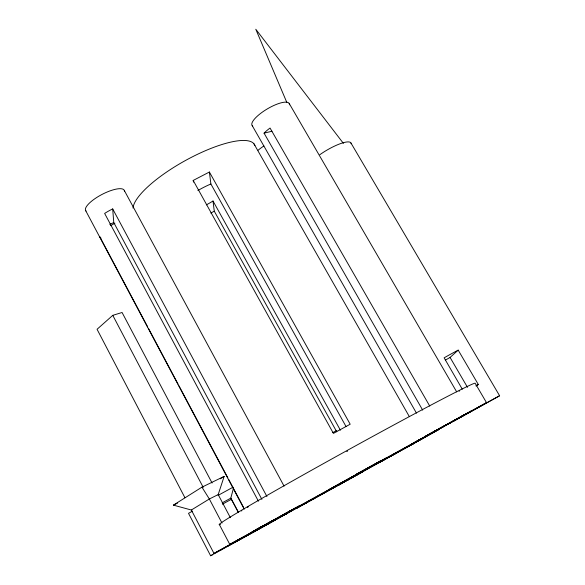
<?xml version="1.0" encoding="UTF-8"?>
<svg xmlns="http://www.w3.org/2000/svg" width="585" height="585" viewBox="0 0 585 585"><rect width="100%" height="100%" fill="white"/><g stroke="black" fill="none" stroke-linecap="round" stroke-linejoin="round"><path stroke-width="0.88" d="M233.393 488.504L230.797 498.142L238.402 512.489M218.19 494.581L224.15 476.395L201.949 487.159L173.409 505.126L191.339 510.018L209.342 498.99L218.19 494.581L230.366 517.659M256.837 530.237L228.347 545.9L229.144 545.52M445.375 360.082A25.857 1.302 -29.3 0 0 449.989 357.501L458.201 350.137L478.325 384.513L476.08 386.005M212.092 483.027L122.075 312.492L112.773 315.344L97.059 329.282L184.94 497.74M274.445 520.599L275.228 520.087L210.615 555.75L188.516 513.33L192.523 511.136M219.375 524.577L229.781 544.386L486.508 402.655L475.166 383.263A146.133 3.027 -28.9 0 0 338.503 455.254A146.133 3.027 -28.9 0 0 220.516 524.306M443.13 426.684L453.017 421.317L448.139 424.03M220.282 478.822L224.15 476.395M340.397 430.18L213.006 201.013L211.156 202.147A31.144 8.336 -29.1 0 1 206.315 204.867M486.508 402.655L445.997 425.222M346.803 451.54L347.57 451.086M305.743 503.246L306.891 502.573M323.366 493.067L321.56 494.128L438.918 429.492L409.434 445.902M312.587 499.546L314.35 498.515M330.371 489.25L331.176 488.782M351 143.084L499.605 395.76L453.916 420.995L459.554 417.844M193.196 180.436L209.393 172.027L350.181 424.227L333.421 433.397L193.196 180.436L193.489 182.11M213.006 201.013L214.271 211.178L210.841 213.072M338.861 485.045L341.406 483.583M365.215 470.04L366.086 469.543M367.27 468.863L368.177 468.344L257.649 529.462M347.592 480.226L348.375 479.78M351.234 478.142L353.384 476.914M356.309 475.415L357.172 474.925M358.773 473.44L359.248 473.177L355.907 475.005M425.697 436.754L426.333 436.388L424.388 437.448M413.778 443.488L414.319 443.181L389.603 456.673L394.678 453.843M253.729 531.641L252.815 532.153L256.405 530.149M255.572 529.995L252.391 531.787L273.041 520.518L251.126 532.613L265.59 524.606M258.124 528.591L255.367 530.142L259.184 528.065M290.694 510.917L292.544 509.879L285.407 513.784M293.429 509.411L295.608 508.19L282.072 515.612M267.85 524.087L252.932 532.248L255.309 530.792M285.816 514.113L287.52 513.162L272.354 521.498M432.022 432.644L428.688 434.516L435.803 430.626M443.401 426.502L441.529 427.555L442.158 427.218M461.726 416.41L463.115 415.628L461.602 416.454M425.09 437.09L407.197 446.998M412.52 444.19L413.237 443.788M256.939 529.235L262.19 526.339M259.25 528.226L255.667 530.229L259.155 528.328M288.639 511.824L295.798 507.831L282.372 515.188M213.993 553.439L241.291 538.346L213.993 553.439L191.339 510.018M261.883 526.763L252.566 531.933L256.661 529.71M287.432 512.731L289.772 511.429M292.346 510.01L281.202 516.175M254.475 531.187L234.819 542.163L256.223 530.449M254.431 531.407L270.957 522.054M357.947 473.909L349.457 478.603M420.695 439.13L410.546 444.775L422.151 438.319M444.088 426.121L448.732 423.547M460.578 416.944L471.905 410.648L453.229 421.068M255.265 530.946L300.697 505.923M436.739 430.392L447.891 424.183M458.786 418.048L461.126 416.747M463.612 415.255L468.636 412.447L465.872 413.946M260.318 527.363L265.692 524.394M264.413 525.096L273.992 519.794M285.202 513.725L299.564 505.754L288.01 512.087M277.29 518.098L287.169 512.65M438.37 429.112L450.472 422.421M259.872 527.758L261.02 527.129M263.148 526.003L272.522 520.877M434.172 431.438L436.198 430.311M439.913 428.264L425.332 436.366L432.937 432.198M446.713 424.622L458.859 417.895M275.689 519.224L282.35 515.553M349.179 478.713L339.395 484.131L342.832 482.259M422.26 438.267L434.699 431.474M452.527 421.507L462.464 415.906M281.985 516.087L284.902 514.471M358.627 473.587L444.71 425.946M335.168 486.647L229.781 544.386M461.243 416.908L499.605 395.76M397.8 452.271L380.177 462.033L384.338 459.759M273.539 520.906L256.362 530.222M338.591 485.023L396.71 452.936M393.471 454.764L409.58 445.843M368.316 467.707L356.506 474.194L380.287 461.06L368.418 467.583M455.364 419.723L465.777 413.99M273.875 519.875L286.262 513.03M433.646 431.818L444.995 425.558M450.26 422.546L456.446 419.131M266.182 524.233L275.55 519.071M437.149 430.034L451.408 422.121M271.528 521.528L283.418 514.866M430.962 433.543L413.983 442.903L419.248 439.993M433.134 432.242L437.602 429.778M271.901 521.315L258.065 528.942M261.349 527.136L264.756 525.25M408.747 446.062L423.43 437.975M263.733 526.164L290.028 511.619L282.782 515.582M257.356 529.827L258.614 529.132M222.19 502.859L230.797 498.142L238.256 511.933M222.402 504.204L231.514 499.21M447.181 424.505L448.644 423.701M260.12 527.56L263.579 525.652M218.081 495.385L233.079 487.181M332.785 432.629L336.77 430.45M448.607 423.73L450.37 422.779M478.325 384.513L478.252 384.55A26.018 0.468 -29 0 0 476.088 385.727M458.201 350.137L458.128 350.174A25.857 1.302 -29.3 0 0 444.139 357.815L462.289 389.193M210.615 555.75L212.275 554.902M220.187 550.485L220.918 550.119M173.409 505.126L177.504 503.122M209.393 172.027L210.885 184.004L208.896 184.86A31.144 8.336 -29.1 0 0 197.891 190.534M422.677 410.114L264.062 133.161L272.003 131.23M343.402 143.376L255.791 29.25L286.767 102.302M201.949 487.159L209.342 498.99L222.007 523.07M450.077 357.45L467.503 387.343M289.166 103.421L456.702 391.899M429.741 406.07L270.043 128.049A21.623 6.143 -30.5 0 0 264.062 133.161M252.208 125.599L416.469 413.127M253.919 143.771L409.376 416.666M210.885 184.004L345.976 426.421M214.271 211.178L336.726 431.781M124.32 190.483L284.076 486.142M258.431 501.213L104.642 213.423A21.857 6.325 -27.7 0 1 112.693 208.925L266.935 496.519M112.693 208.925L113.761 222.541L261.897 499.371M100.086 237.298L147.661 326.876M148.517 328.485L178.096 384.169M178.951 385.778L227.814 477.777M228.669 479.386L243.667 507.634M85.615 210.505L244.223 509.155M112.773 315.344L203.214 487.334M258.139 150.213A19.751 5.426 -30.2 0 1 263.901 145.965M101.008 238.124A19.978 5.565 -27.8 0 1 99.918 236.735M110.645 225.686A19.978 5.565 -27.8 0 1 114.894 223.229M86.039 211.061A21.799 6.625 -27.7 0 1 102.199 194.337A21.799 6.625 -27.7 0 1 124.459 191.185M113.761 222.541A21.857 6.325 -27.7 0 1 109.746 224.326M319.885 154.659A24.906 6.062 -30.7 0 1 351.146 143.734M133.036 208.07A69.074 19.678 -29.1 0 1 191.763 157.146A69.074 19.678 -29.1 0 1 254.914 145.577M459.057 391.175A26.53 0.563 -29 0 1 459.722 390.875M241.517 510.983A26.851 0.578 -28.8 0 1 241.876 510.712M247.375 507.378A26.851 0.578 -28.8 0 1 248.53 506.712M252.72 126.075A21.557 6.435 -30.6 0 1 267.967 108.517A21.557 6.435 -30.6 0 1 289.451 104.81M329.377 489.433L386.656 457.821L329.377 489.433M297.933 507.502L296.237 508.511L363.607 471.254L297.933 507.502"/></g></svg>
